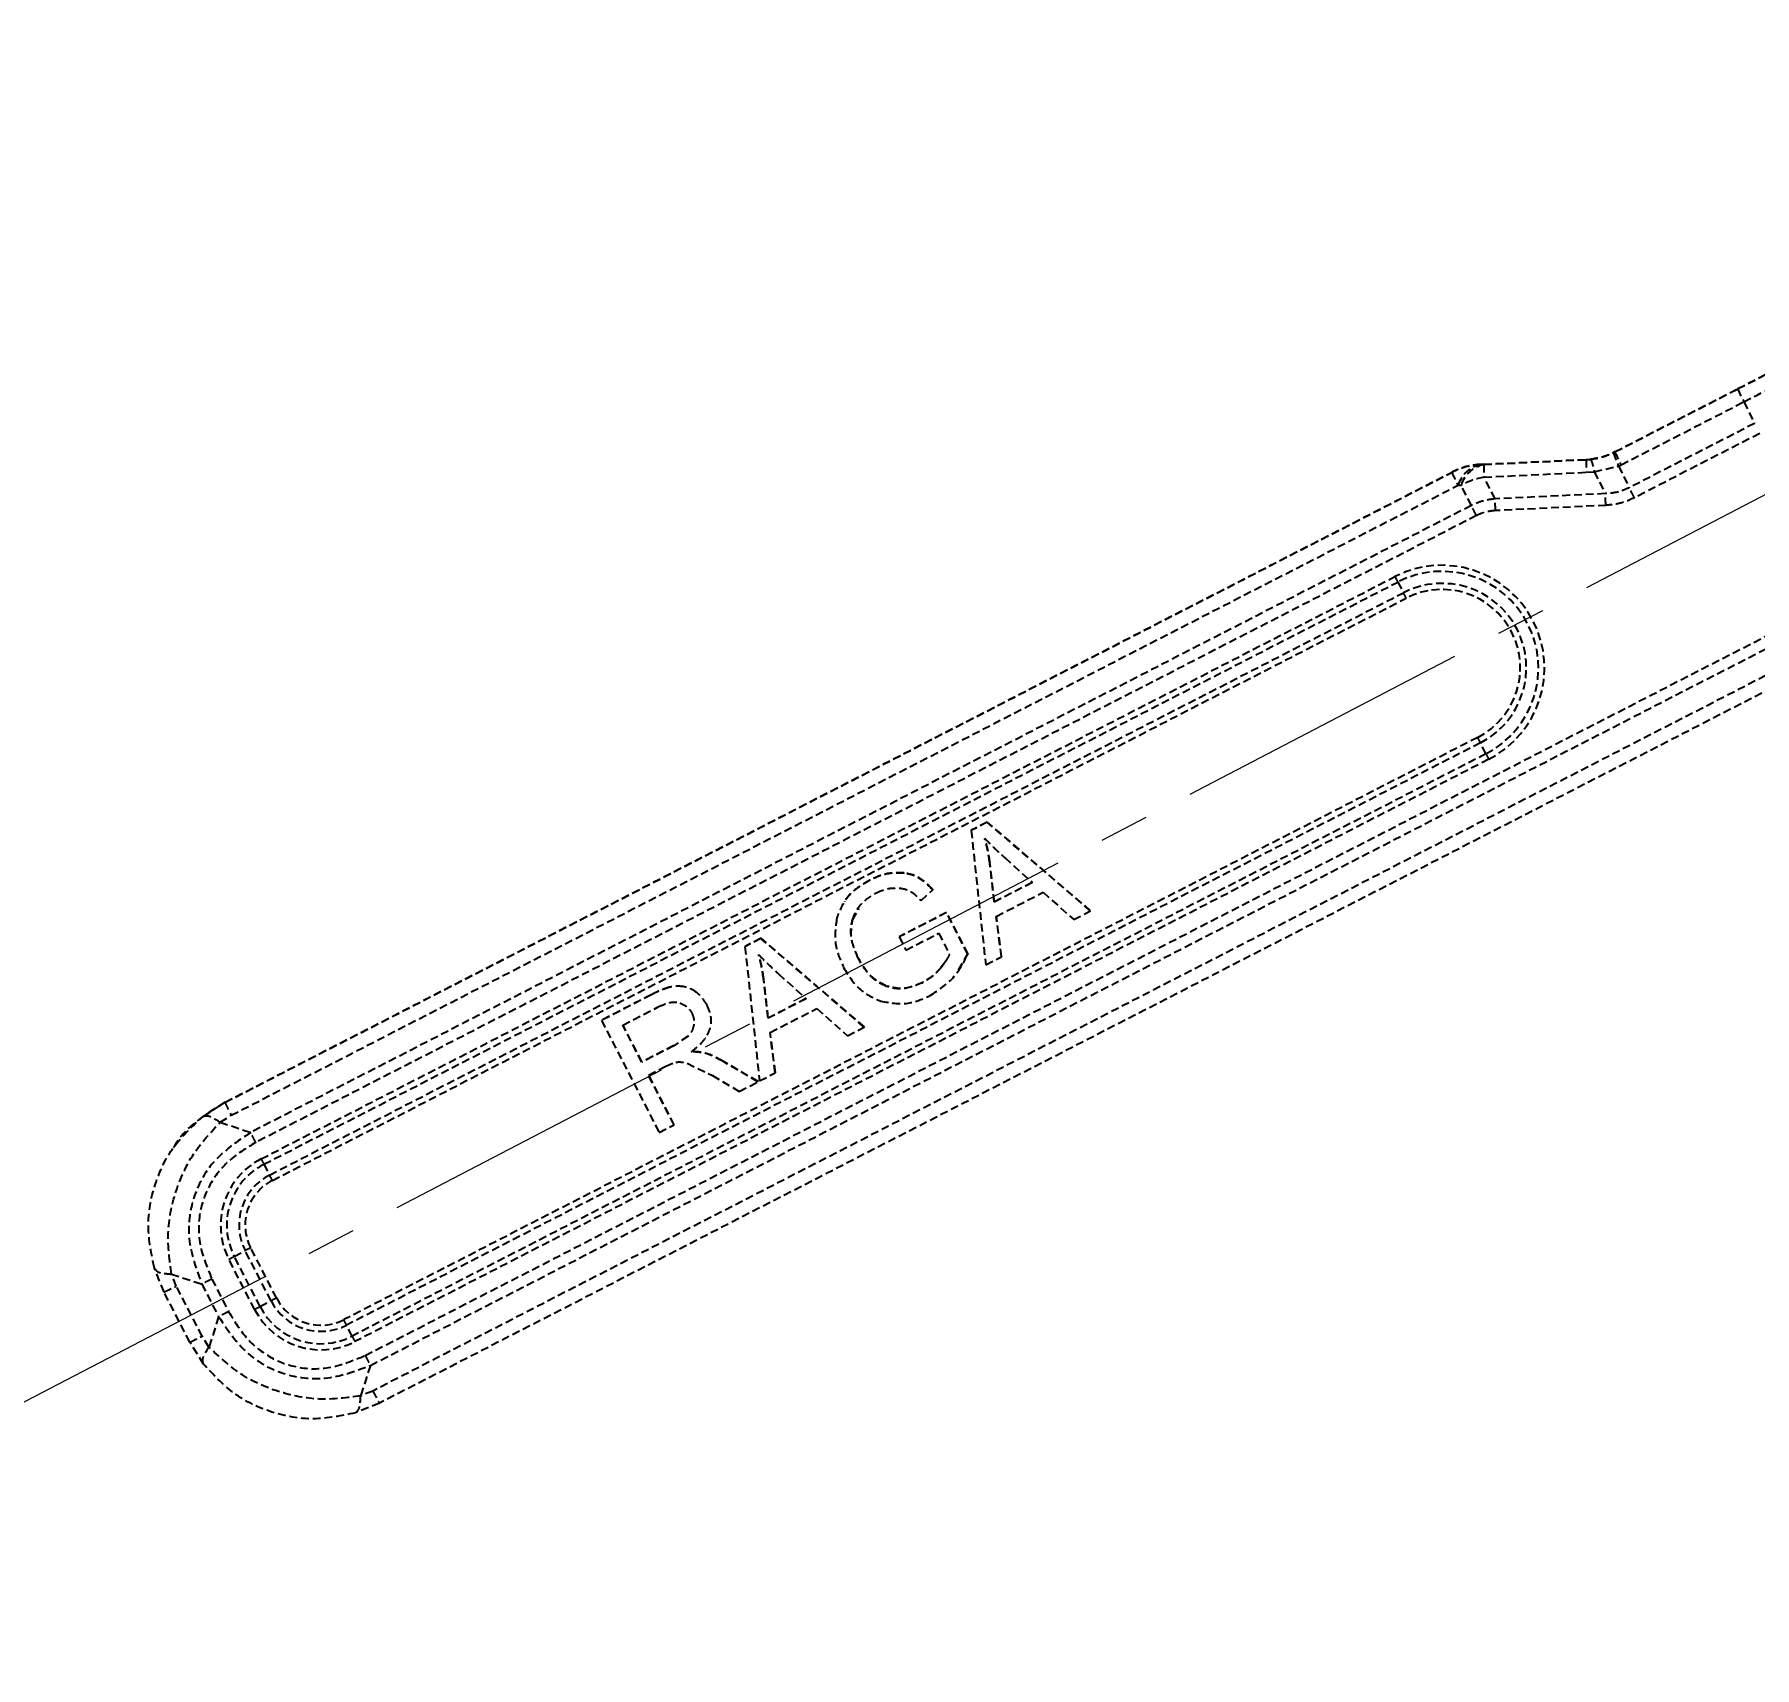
# Model space of a CAD drawing. Header units: millimetres. Extents: x 2404 to 4548, y 1024 to 2541.
# Drawn here: x 4146.4 to 4256.3, y 1405.4 to 1509.8 of the extents above; entities that cross this region are included whole.
import ezdxf

# ---------------------------------------------------------------- set-up
doc = ezdxf.new("R2010")
doc.units = ezdxf.units.MM
doc.linetypes.add('CENTER2', pattern=[28.575, 19.05, -3.175, 3.175, -3.175])
doc.linetypes.add('DASHED', pattern=[0.75, 0.5, -0.25])
doc.layers.add('单点划线', color=1, linetype='CENTER2', lineweight=13)
doc.layers.add('标注', color=3, linetype='Continuous', lineweight=13)
doc.styles.add('SLDTEXTSTYLE1', font='txt.shx', dxfattribs={"width": 0.7, "bigfont": 'gbcbig.shx'})
doc.dimstyles.new('SLDDIMSTYLE12$2', dxfattribs={"dimtxt": 12, "dimasz": 10, "dimexe": 0, "dimexo": 0.0625, "dimgap": 0.875, "dimtad": 1, "dimdec": 1, "dimlfac": 1.8, "dimrnd": 1e-09, "dimzin": 12, "dimdsep": 46, "dimtxsty": 'SLDTEXTSTYLE1', "dimcen": 0.09, "dimdle": 8.16, "dimclrd": 3, "dimclre": 3, "dimadec": 0, "dimazin": 3, "dimtfac": 1, "dimtdec": 1, "dimtofl": 0, "dimtmove": 0, "dimatfit": 3, "dimfxl": 0, "dimfrac": 2, "dimtolj": 1, "dimlwd": 5, "dimlwe": 5, "dimarcsym": 0})

# ---------------------------------------------------------------- blocks, each defined once
blk = doc.blocks.new('*D55')
at = {"layer": 'Defpoints', "color": 0, "transparency": 16777216}
for p in [(4095.07, 1596.15), (4096.21, 1531.29), (4338.48, 1522.84), (4338.48, 1522.84), (4113.19, 1405.42)]:
    blk.add_point(p, dxfattribs=at)
at = {"layer": '标注', "color": 3, "linetype": 'Continuous', "lineweight": 5, "transparency": 16777216}
blk.add_arc((4338.48, 1522.84), 242.43, 165.602, 205.1646, dxfattribs=at)
at = {"layer": '标注', "color": 3, "transparency": 16777216}
for points in [[(4102.07, 1583.57), (4105.28, 1582.67), (4106.36, 1592.75)], [(4120.56, 1420.49), (4117.57, 1419.01), (4123.51, 1410.79)]]:
    blk.add_solid(points, dxfattribs=at)
at = {"layer": '标注', "color": 0, "transparency": 16777216, "insert": (4102.98, 1500.64), "char_height": 10, "attachment_point": 5, "rotation": 275.3833, "style": 'SLDTEXTSTYLE1'}
blk.add_mtext('\\A1;60%%D', dxfattribs=at)

msp = doc.modelspace()

# ---------------------------------------------------------------- linework, layer by layer
at = {"color": 7, "linetype": 'DASHED', "lineweight": 25}
for p, q in [((4247.385, 1483.084), (4255.228, 1487.111)), ((4247.399, 1483.104), (4255.242, 1487.131)), ((4247.781, 1482.26), (4255.624, 1486.287)), ((4255.624, 1486.287), (4256.311, 1484.909)), ((4256.311, 1484.909), (4248.306, 1480.799)), ((4256.638, 1484.266), (4248.633, 1480.156)), ((4247.4, 1483.104), (4247.317, 1483.063)), ((4247.318, 1483.063), (4247.399, 1483.104)), ((4247.385, 1483.084), (4247.399, 1483.104)), ((4158.569, 1441.525), (4236.967, 1481.78)), ((4158.582, 1441.544), (4236.98, 1481.801)), ((4236.967, 1481.78), (4236.98, 1481.801)), ((4239.003, 1482.302), (4238.803, 1482.292)), ((4238.809, 1482.272), (4238.823, 1482.292)), ((4238.809, 1482.272), (4239.008, 1482.281)), ((4238.823, 1482.292), (4239.023, 1482.303)), ((4239.008, 1482.281), (4245.542, 1482.591)), ((4239.023, 1482.303), (4245.558, 1482.613)), ((4239.03, 1481.477), (4245.565, 1481.787)), ((4245.542, 1482.591), (4245.558, 1482.613)), ((4245.558, 1482.613), (4245.81, 1482.632)), ((4245.565, 1481.787), (4246.07, 1481.825)), ((4246.07, 1481.825), (4247.618, 1482.179)), ((4246.07, 1481.825), (4246.771, 1480.42)), ((4247.618, 1482.179), (4247.781, 1482.26)), ((4247.618, 1482.179), (4248.306, 1480.799)), ((4158.964, 1440.702), (4237.362, 1480.957)), ((4237.362, 1480.957), (4237.561, 1480.966)), ((4238.211, 1479.662), (4237.561, 1480.966)), ((4239.724, 1480.086), (4239.03, 1481.477)), ((4238.211, 1479.662), (4160.211, 1439.611)), ((4246.771, 1480.42), (4239.724, 1480.086)), ((4246.804, 1479.674), (4239.757, 1479.34)), ((4238.538, 1479.019), (4160.538, 1438.967)), ((4160.876, 1437.915), (4233.329, 1475.119)), ((4161.055, 1437.571), (4233.508, 1474.774)), ((4161.419, 1436.889), (4233.872, 1474.092)), ((4233.508, 1474.774), (4233.872, 1474.092)), ((4161.598, 1436.544), (4234.052, 1473.747)), ((4167.527, 1425.357), (4261.982, 1473.858)), ((4167.858, 1424.72), (4262.313, 1473.221)), ((4263.024, 1471.877), (4168.009, 1423.088)), ((4263.451, 1471.099), (4168.436, 1422.31)), ((4238.621, 1464.85), (4166.167, 1427.647)), ((4238.797, 1464.501), (4166.344, 1427.298)), ((4239.146, 1463.797), (4238.797, 1464.501)), ((4239.146, 1463.797), (4166.692, 1426.593)), ((4239.322, 1463.448), (4166.869, 1426.245)), ((4207.27, 1459.423), (4206.25, 1458.899)), ((4206.26, 1458.914), (4206.25, 1458.899)), ((4206.25, 1458.899), (4207.179, 1450.321)), ((4207.281, 1459.438), (4206.26, 1458.914)), ((4207.281, 1459.438), (4207.27, 1459.423)), ((4213.871, 1453.757), (4207.27, 1459.423)), ((4213.882, 1453.772), (4207.281, 1459.438)), ((4207.451, 1456.846), (4207.441, 1456.831)), ((4207.728, 1454.325), (4207.441, 1456.831)), ((4207.739, 1454.34), (4207.451, 1456.846)), ((4208.393, 1457.166), (4210.161, 1455.574)), ((4199.781, 1455.735), (4199.771, 1455.72)), ((4201.962, 1456.198), (4201.951, 1456.183)), ((4210.161, 1455.574), (4207.728, 1454.325)), ((4210.154, 1455.58), (4207.739, 1454.34)), ((4198.157, 1454.383), (4198.147, 1454.368)), ((4203.054, 1454.424), (4203.79, 1455.105)), ((4203.801, 1455.12), (4203.79, 1455.105)), ((4207.739, 1454.34), (4207.728, 1454.325)), ((4207.856, 1453.415), (4210.845, 1454.95)), ((4210.845, 1454.95), (4212.802, 1453.208)), ((4198.672, 1453.18), (4198.662, 1453.165)), ((4198.672, 1453.18), (4199.093, 1453.915)), ((4204.673, 1453.651), (4201.645, 1452.096)), ((4204.683, 1453.666), (4201.655, 1452.111)), ((4204.683, 1453.666), (4204.673, 1453.651)), ((4206.035, 1450.998), (4204.673, 1453.651)), ((4206.046, 1451.013), (4204.683, 1453.666)), ((4208.181, 1450.835), (4207.856, 1453.415)), ((4208.191, 1450.85), (4207.867, 1453.421)), ((4212.802, 1453.208), (4213.871, 1453.757)), ((4213.882, 1453.772), (4213.871, 1453.757)), ((4201.655, 1452.111), (4201.645, 1452.096)), ((4201.645, 1452.096), (4202.076, 1451.256)), ((4202.076, 1451.256), (4204.176, 1452.334)), ((4204.176, 1452.334), (4204.864, 1450.996)), ((4192.817, 1452.001), (4191.796, 1451.477)), ((4191.806, 1451.492), (4191.796, 1451.477)), ((4191.796, 1451.477), (4192.726, 1442.899)), ((4192.827, 1452.016), (4191.806, 1451.492)), ((4192.827, 1452.016), (4192.817, 1452.001)), ((4199.418, 1446.335), (4192.817, 1452.001)), ((4199.428, 1446.35), (4192.827, 1452.016)), ((4205.431, 1450.007), (4206.046, 1451.013)), ((4206.046, 1451.013), (4206.035, 1450.998)), ((4199.052, 1450.725), (4199.042, 1450.71)), ((4204.338, 1450.168), (4204.328, 1450.153)), ((4204.623, 1450.557), (4204.338, 1450.168)), ((4205.462, 1449.967), (4205.473, 1449.982)), ((4207.179, 1450.321), (4208.181, 1450.835)), ((4208.191, 1450.85), (4208.181, 1450.835)), ((4186.996, 1448.899), (4186.986, 1448.884)), ((4192.998, 1449.425), (4192.987, 1449.41)), ((4193.275, 1446.903), (4192.987, 1449.41)), ((4193.285, 1446.918), (4192.998, 1449.425)), ((4193.939, 1449.744), (4195.707, 1448.152)), ((4200.841, 1448.957), (4200.831, 1448.942)), ((4203.175, 1449.2), (4203.164, 1449.185)), ((4185.805, 1448.394), (4182.635, 1446.767)), ((4185.816, 1448.41), (4182.645, 1446.782)), ((4185.816, 1448.41), (4185.805, 1448.394)), ((4195.707, 1448.152), (4193.275, 1446.903)), ((4195.7, 1448.158), (4193.285, 1446.918)), ((4182.645, 1446.782), (4182.635, 1446.767)), ((4182.635, 1446.767), (4186.315, 1439.601)), ((4183.986, 1446.467), (4186.248, 1447.628)), ((4193.285, 1446.918), (4193.275, 1446.903)), ((4193.402, 1445.993), (4196.392, 1447.528)), ((4196.392, 1447.528), (4198.348, 1445.786)), ((4185.203, 1444.098), (4183.986, 1446.467)), ((4185.213, 1444.113), (4184.001, 1446.474)), ((4188.161, 1445.756), (4187.245, 1445.146)), ((4189.275, 1445.648), (4189.285, 1445.663)), ((4193.727, 1443.413), (4193.402, 1445.993)), ((4193.738, 1443.428), (4193.414, 1445.999)), ((4198.348, 1445.786), (4199.418, 1446.335)), ((4199.428, 1446.35), (4199.418, 1446.335)), ((4187.245, 1445.146), (4185.203, 1444.098)), ((4187.255, 1445.161), (4185.213, 1444.113)), ((4187.255, 1445.161), (4187.245, 1445.146)), ((4185.213, 1444.113), (4185.203, 1444.098)), ((4185.627, 1443.272), (4186.731, 1443.839)), ((4187.262, 1440.088), (4185.627, 1443.272)), ((4187.273, 1440.103), (4185.641, 1443.28)), ((4186.731, 1443.839), (4187.375, 1444.099)), ((4188.101, 1444.029), (4189.719, 1443.238)), ((4190.382, 1444.168), (4190.372, 1444.153)), ((4192.626, 1442.841), (4190.372, 1444.153)), ((4192.636, 1442.857), (4190.382, 1444.168)), ((4192.726, 1442.899), (4193.727, 1443.413)), ((4193.738, 1443.428), (4193.727, 1443.413)), ((4189.719, 1443.238), (4191.434, 1442.229)), ((4191.434, 1442.229), (4192.626, 1442.841)), ((4192.636, 1442.857), (4192.626, 1442.841)), ((4157.171, 1440.635), (4158.569, 1441.525)), ((4158.582, 1441.544), (4157.186, 1440.657)), ((4158.582, 1441.544), (4158.569, 1441.525)), ((4158.265, 1440.256), (4158.964, 1440.702)), ((4158.265, 1440.256), (4160.211, 1439.611)), ((4186.315, 1439.601), (4187.262, 1440.088)), ((4187.273, 1440.103), (4187.262, 1440.088)), ((4155.294, 1438.663), (4155.275, 1438.635)), ((4161.055, 1437.571), (4161.419, 1436.889)), ((4160.461, 1428.305), (4158.816, 1431.507)), ((4159.164, 1431.687), (4159.865, 1432.054)), ((4160.809, 1428.485), (4159.164, 1431.687)), ((4161.51, 1428.852), (4159.865, 1432.054)), ((4161.858, 1429.032), (4160.213, 1432.234)), ((4154.673, 1429.408), (4154.055, 1430.942)), ((4155.149, 1430.563), (4157.095, 1429.917)), ((4155.458, 1429.796), (4155.149, 1430.563)), ((4157.734, 1430.243), (4158.803, 1428.162)), ((4156.318, 1426.205), (4154.673, 1429.408)), ((4157.103, 1426.594), (4155.458, 1429.796)), ((4157.095, 1429.917), (4158.164, 1427.836)), ((4160.809, 1428.485), (4161.51, 1428.852)), ((4158.164, 1427.836), (4157.546, 1425.895)), ((4166.692, 1426.593), (4166.344, 1427.298)), ((4157.205, 1424.808), (4156.318, 1426.205)), ((4157.546, 1425.895), (4157.103, 1426.594)), ((4167.858, 1424.72), (4167.24, 1422.779)), ((4168.009, 1423.088), (4167.24, 1422.779)), ((4168.435, 1422.31), (4166.899, 1421.692))]:
    msp.add_line(p, q, dxfattribs=at)
at = {"color": 7, "linetype": 'DASHED', "lineweight": 25, "flags": 128}
for points in [[(4255.228, 1487.111), (4255.94, 1487.476), (4256.649, 1487.841), (4257.355, 1488.204), (4258.054, 1488.564), (4258.746, 1488.92), (4259.427, 1489.271), (4260.096, 1489.616), (4260.751, 1489.954)], [(4255.242, 1487.131), (4255.837, 1487.436), (4256.431, 1487.742), (4257.021, 1488.045), (4257.607, 1488.346), (4258.185, 1488.644), (4258.755, 1488.938), (4259.315, 1489.227), (4259.863, 1489.51)], [(4255.624, 1486.287), (4256.466, 1486.72), (4257.306, 1487.152), (4258.141, 1487.581), (4258.969, 1488.007), (4259.787, 1488.429), (4260.594, 1488.844), (4261.385, 1489.253), (4262.161, 1489.653)]]:
    msp.add_lwpolyline(points, dxfattribs=at)
at = {"color": 7, "linetype": 'DASHED', "lineweight": 25}
for centre, radius, start, end in [((4267.15, 1492.332), 13.015, 203.65317, 207.67445), ((4259.307, 1488.305), 13.015, 203.65317, 207.67445), ((4239.022, 1477.777), 4.5, 92.71551, 117.17948), ((4248.888, 1487.002), 13.015, 203.65323, 207.67441), ((4239.036, 1477.798), 4.5, 92.71551, 117.17948), ((4239.205, 1480.383), 1.93, 101.84245, 162.69532), ((4239.404, 1480.392), 1.93, 101.84237, 162.69509), ((4255.014, 1482.326), 16.006, 180.16327, 183.04177), ((4261.548, 1482.636), 16.006, 180.16315, 183.04177), ((4240.102, 1476.031), 5.55, 101.13017, 117.24213), ((4236.326, 1469.283), 6.56, 297.1833, 117.18084), ((4236.327, 1469.285), 6.17, 297.18322, 117.18092), ((4259.322, 1488.419), 29.198, 207.09803, 207.86067), ((4236.335, 1469.297), 5.391, 297.18337, 117.18077), ((4208.059, 1460.447), 29.198, 27.09803, 27.86067), ((4236.336, 1469.298), 5.001, 297.18339, 117.18075), ((4212.207, 1451.238), 29.715, 26.50967, 27.26321), ((4265.734, 1477.059), 29.713, 206.50963, 207.26319), ((4163.05, 1433.681), 4.759, 117.18001, 207.18331), ((4186.868, 1451.215), 29.197, 207.09805, 207.86068), ((4163.051, 1433.683), 4.37, 117.18001, 207.18331), ((4163.059, 1433.695), 3.59, 117.18001, 207.18331), ((4135.605, 1423.243), 29.199, 27.09803, 27.86065), ((4163.06, 1433.696), 3.201, 117.18001, 207.18331), ((4133.29, 1481.31), 55.963, 297.13687, 297.5379), ((4185.74, 1382.429), 55.967, 117.13686, 117.53788), ((4187.385, 1379.226), 55.967, 117.13686, 117.53788), ((4164.705, 1430.494), 3.201, 207.1814, 297.1785), ((4134.935, 1478.108), 55.963, 297.13687, 297.5379), ((4164.695, 1430.479), 4.76, 207.18167, 297.17837), ((4164.696, 1430.481), 4.37, 207.18159, 297.1784), ((4164.704, 1430.492), 3.591, 207.18159, 297.17841), ((4139.754, 1414.035), 29.714, 26.50966, 27.2632), ((4193.282, 1439.856), 29.714, 206.50966, 207.26321)]:
    msp.add_arc(centre, radius, start, end, dxfattribs=at)
for points, knots in [([(4245.795, 1482.61), (4246.059, 1482.65), (4246.579, 1482.728), (4247.065, 1482.939), (4247.304, 1483.043)], [0, 0, 0, 0, 0.5083155, 1, 1, 1, 1]), ([(4245.81, 1482.632), (4246.074, 1482.671), (4246.593, 1482.747), (4247.079, 1482.959), (4247.318, 1483.063)], [0, 0, 0, 0, 0.50800634, 1, 1, 1, 1]), ([(4247.304, 1483.043), (4247.319, 1483.05), (4247.346, 1483.064), (4247.373, 1483.077), (4247.385, 1483.084)], [0, 0, 0, 0, 0.5601455, 1, 1, 1, 1]), ([(4247.304, 1483.043), (4247.307, 1482.997), (4247.313, 1482.904), (4247.517, 1482.421), (4247.618, 1482.179)], [0, 0, 0, 0, 0.5, 1, 1, 1, 1]), ([(4245.542, 1482.591), (4245.59, 1482.593), (4245.675, 1482.598), (4245.758, 1482.606), (4245.795, 1482.61)], [0, 0, 0, 0, 0.5576718, 1, 1, 1, 1]), ([(4245.795, 1482.61), (4245.833, 1482.575), (4245.91, 1482.505), (4246.017, 1482.052), (4246.07, 1481.825)], [0, 0, 0, 0, 0.5008043, 1, 1, 1, 1]), ([(4248.306, 1480.799), (4248.065, 1480.694), (4247.575, 1480.479), (4247.042, 1480.44), (4246.771, 1480.42)], [0, 0, 0, 0, 0.4914989, 1, 1, 1, 1]), ([(4239.724, 1480.086), (4239.459, 1480.053), (4238.933, 1479.987), (4238.45, 1479.77), (4238.211, 1479.662)], [0, 0, 0, 0, 0.50495342, 1, 1, 1, 1]), ([(4248.633, 1480.156), (4248.347, 1480.028), (4247.763, 1479.769), (4247.128, 1479.706), (4246.804, 1479.674)], [0, 0, 0, 0, 0.4902935, 1, 1, 1, 1]), ([(4239.757, 1479.34), (4239.517, 1479.315), (4239.093, 1479.27), (4238.705, 1479.095), (4238.538, 1479.019)], [0, 0, 0, 0, 0.56777287, 1, 1, 1, 1]), ([(4207.115, 1458.392), (4207.317, 1458.187), (4207.732, 1457.766), (4208.169, 1457.369), (4208.393, 1457.166)], [0, 0, 0, 0, 0.4886908, 1, 1, 1, 1]), ([(4207.441, 1456.831), (4207.399, 1457.117), (4207.322, 1457.644), (4207.18, 1458.157), (4207.115, 1458.392)], [0, 0, 0, 0, 0.54195929, 1, 1, 1, 1]), ([(4207.451, 1456.846), (4207.409, 1457.132), (4207.332, 1457.659), (4207.19, 1458.172), (4207.125, 1458.407)], [0, 0, 0, 0, 0.5419593, 1, 1, 1, 1]), ([(4199.771, 1455.72), (4199.478, 1455.551), (4198.921, 1455.229), (4198.112, 1454.455), (4197.831, 1453.739), (4197.663, 1453.31)], [0, 0, 0, 0, 0.308178, 0.5862676, 1, 1, 1, 1]), ([(4199.781, 1455.735), (4199.494, 1455.563), (4198.946, 1455.235), (4198.373, 1454.766), (4198.217, 1454.428), (4198.189, 1454.367)], [0, 0, 0, 0, 0.4764978, 0.9064737, 1, 1, 1, 1]), ([(4201.951, 1456.183), (4201.546, 1456.185), (4200.784, 1456.189), (4200.094, 1455.869), (4199.771, 1455.72)], [0, 0, 0, 0, 0.5318982, 1, 1, 1, 1]), ([(4201.962, 1456.198), (4201.557, 1456.2), (4200.795, 1456.204), (4200.104, 1455.885), (4199.781, 1455.735)], [0, 0, 0, 0, 0.53189815, 1, 1, 1, 1]), ([(4203.79, 1455.105), (4203.491, 1455.418), (4202.975, 1455.957), (4202.253, 1456.116), (4201.951, 1456.183)], [0, 0, 0, 0, 0.5814657, 1, 1, 1, 1]), ([(4203.801, 1455.12), (4203.501, 1455.433), (4202.985, 1455.972), (4202.264, 1456.131), (4201.962, 1456.198)], [0, 0, 0, 0, 0.5814657, 1, 1, 1, 1]), ([(4198.662, 1453.165), (4198.724, 1453.346), (4198.849, 1453.707), (4199.315, 1454.372), (4199.837, 1454.697), (4200.195, 1454.919)], [0, 0, 0, 0, 0.2394886, 0.4785859, 1, 1, 1, 1]), ([(4200.195, 1454.919), (4200.438, 1455.027), (4200.913, 1455.237), (4201.431, 1455.228), (4201.684, 1455.224)], [0, 0, 0, 0, 0.512975, 1, 1, 1, 1]), ([(4201.684, 1455.224), (4201.808, 1455.203), (4202.058, 1455.161), (4202.555, 1454.93), (4202.85, 1454.631), (4203.054, 1454.424)], [0, 0, 0, 0, 0.23103556, 0.46846759, 1, 1, 1, 1]), ([(4197.663, 1453.31), (4197.586, 1452.72), (4197.442, 1451.623), (4197.892, 1450.617), (4198.1, 1450.152)], [0, 0, 0, 0, 0.5381648, 1, 1, 1, 1]), ([(4199.042, 1450.71), (4198.86, 1451.128), (4198.599, 1451.732), (4198.544, 1452.588), (4198.623, 1452.975), (4198.662, 1453.165)], [0, 0, 0, 0, 0.5344662, 0.7714045, 1, 1, 1, 1]), ([(4199.052, 1450.725), (4198.843, 1451.194), (4198.49, 1451.985), (4198.62, 1452.834), (4198.672, 1453.18)], [0, 0, 0, 0, 0.5921782, 1, 1, 1, 1]), ([(4192.661, 1450.97), (4192.864, 1450.765), (4193.279, 1450.345), (4193.716, 1449.947), (4193.939, 1449.744)], [0, 0, 0, 0, 0.4886907, 1, 1, 1, 1]), ([(4192.987, 1449.41), (4192.945, 1449.695), (4192.868, 1450.222), (4192.726, 1450.735), (4192.661, 1450.97)], [0, 0, 0, 0, 0.5419592, 1, 1, 1, 1]), ([(4192.998, 1449.425), (4192.956, 1449.71), (4192.879, 1450.237), (4192.737, 1450.75), (4192.671, 1450.985)], [0, 0, 0, 0, 0.5419592, 1, 1, 1, 1]), ([(4203.64, 1448.355), (4204.196, 1448.724), (4205.223, 1449.405), (4205.78, 1450.498), (4206.035, 1450.998)], [0, 0, 0, 0, 0.5424178, 1, 1, 1, 1]), ([(4204.864, 1450.996), (4204.813, 1450.886), (4204.672, 1450.583), (4204.462, 1450.32), (4204.328, 1450.153)], [0, 0, 0, 0, 0.3598376, 1, 1, 1, 1]), ([(4198.1, 1450.152), (4198.439, 1449.597), (4199.025, 1448.639), (4200.042, 1448.187), (4200.47, 1447.997)], [0, 0, 0, 0, 0.5794862, 1, 1, 1, 1]), ([(4200.831, 1448.942), (4200.653, 1449.021), (4200.291, 1449.184), (4199.622, 1449.738), (4199.28, 1450.311), (4199.042, 1450.71)], [0, 0, 0, 0, 0.2264152, 0.4626215, 1, 1, 1, 1]), ([(4200.841, 1448.957), (4200.444, 1449.178), (4199.683, 1449.603), (4199.256, 1450.361), (4199.052, 1450.725)], [0, 0, 0, 0, 0.520635, 1, 1, 1, 1]), ([(4204.328, 1450.153), (4204.16, 1449.958), (4203.825, 1449.571), (4203.384, 1449.313), (4203.164, 1449.185)], [0, 0, 0, 0, 0.5020846, 1, 1, 1, 1]), ([(4204.338, 1450.168), (4204.148, 1449.951), (4203.811, 1449.566), (4203.368, 1449.312), (4203.175, 1449.2)], [0, 0, 0, 0, 0.5618251, 1, 1, 1, 1]), ([(4186.986, 1448.884), (4186.788, 1448.818), (4186.382, 1448.685), (4186, 1448.493), (4185.805, 1448.394)], [0, 0, 0, 0, 0.4889255, 1, 1, 1, 1]), ([(4186.996, 1448.899), (4186.798, 1448.834), (4186.392, 1448.7), (4186.01, 1448.508), (4185.816, 1448.41)], [0, 0, 0, 0, 0.4889255, 1, 1, 1, 1]), ([(4187.872, 1448.923), (4187.706, 1448.941), (4187.408, 1448.973), (4187.115, 1448.911), (4186.986, 1448.884)], [0, 0, 0, 0, 0.5575462, 1, 1, 1, 1]), ([(4188.719, 1448.539), (4188.569, 1448.642), (4188.31, 1448.822), (4188.003, 1448.893), (4187.872, 1448.923)], [0, 0, 0, 0, 0.5738958, 1, 1, 1, 1]), ([(4203.164, 1449.185), (4202.769, 1449.019), (4202.196, 1448.779), (4201.379, 1448.78), (4201.013, 1448.888), (4200.831, 1448.942)], [0, 0, 0, 0, 0.5264104, 0.7642346, 1, 1, 1, 1]), ([(4203.175, 1449.2), (4202.73, 1449.01), (4201.968, 1448.685), (4201.172, 1448.877), (4200.841, 1448.957)], [0, 0, 0, 0, 0.5837878, 1, 1, 1, 1]), ([(4186.248, 1447.628), (4186.486, 1447.736), (4186.83, 1447.893), (4187.313, 1447.956), (4187.528, 1447.908), (4187.628, 1447.886)], [0, 0, 0, 0, 0.5431864, 0.7867589, 1, 1, 1, 1]), ([(4187.628, 1447.886), (4187.788, 1447.816), (4188.026, 1447.713), (4188.266, 1447.466), (4188.351, 1447.321), (4188.394, 1447.248)], [0, 0, 0, 0, 0.508701, 0.7517829, 1, 1, 1, 1]), ([(4188.357, 1444.76), (4188.565, 1444.921), (4188.951, 1445.219), (4189.383, 1445.762), (4189.639, 1446.371), (4189.661, 1447.074), (4189.469, 1447.52), (4189.368, 1447.755)], [0, 0, 0, 0, 0.2248507, 0.4169148, 0.5876668, 0.7832367, 1, 1, 1, 1]), ([(4189.368, 1447.755), (4189.269, 1447.922), (4189.093, 1448.219), (4188.832, 1448.442), (4188.719, 1448.539)], [0, 0, 0, 0, 0.5655054, 1, 1, 1, 1]), ([(4200.47, 1447.997), (4201.059, 1447.892), (4202.156, 1447.695), (4203.17, 1448.146), (4203.64, 1448.355)], [0, 0, 0, 0, 0.53725916, 1, 1, 1, 1]), ([(4188.394, 1447.248), (4188.448, 1447.121), (4188.555, 1446.866), (4188.53, 1446.591), (4188.518, 1446.454)], [0, 0, 0, 0, 0.5017512, 1, 1, 1, 1]), ([(4188.518, 1446.454), (4188.485, 1446.323), (4188.421, 1446.063), (4188.248, 1445.858), (4188.161, 1445.756)], [0, 0, 0, 0, 0.50112496, 1, 1, 1, 1]), ([(4190.372, 1444.153), (4189.974, 1444.374), (4189.34, 1444.725), (4188.623, 1444.751), (4188.357, 1444.76)], [0, 0, 0, 0, 0.628575, 1, 1, 1, 1]), ([(4190.382, 1444.168), (4189.984, 1444.389), (4189.35, 1444.74), (4188.633, 1444.766), (4188.367, 1444.775)], [0, 0, 0, 0, 0.628575, 1, 1, 1, 1]), ([(4187.375, 1444.099), (4187.476, 1444.107), (4187.722, 1444.128), (4187.961, 1444.065), (4188.101, 1444.029)], [0, 0, 0, 0, 0.4142729, 1, 1, 1, 1]), ([(4154.055, 1430.942), (4153.871, 1431.829), (4153.505, 1433.597), (4153.993, 1436.306), (4155.175, 1438.793), (4156.504, 1440.02), (4157.171, 1440.635)], [0, 0, 0, 0, 0.2509207, 0.5000162, 0.7490448, 1, 1, 1, 1]), ([(4155.149, 1430.563), (4155.031, 1431.427), (4154.795, 1433.15), (4155.337, 1435.84), (4156.465, 1438.346), (4157.663, 1439.618), (4158.265, 1440.256)], [0, 0, 0, 0, 0.2509209, 0.5000162, 0.7490448, 1, 1, 1, 1]), ([(4157.186, 1440.657), (4156.458, 1440.084), (4155.716, 1439.5), (4155.308, 1438.674), (4155.301, 1438.658)], [0, 0, 0, 0, 0.9811751, 1, 1, 1, 1]), ([(4157.171, 1440.635), (4157.289, 1440.67), (4157.526, 1440.739), (4158.018, 1440.417), (4158.265, 1440.256)], [0, 0, 0, 0, 0.5000005, 1, 1, 1, 1]), ([(4160.211, 1439.611), (4159.357, 1439.035), (4157.773, 1437.967), (4156.414, 1435.471), (4156.075, 1432.658), (4156.738, 1430.876), (4157.095, 1429.917)], [0, 0, 0, 0, 0.2702915, 0.5008839, 0.7316205, 1, 1, 1, 1]), ([(4160.538, 1438.967), (4159.922, 1438.595), (4158.776, 1437.902), (4157.572, 1436.379), (4156.888, 1434.595), (4156.821, 1432.434), (4157.414, 1431.011), (4157.734, 1430.243)], [0, 0, 0, 0, 0.2085412, 0.3881399, 0.5544367, 0.759769, 1, 1, 1, 1]), ([(4154.055, 1430.942), (4154.128, 1430.837), (4154.273, 1430.624), (4154.856, 1430.583), (4155.149, 1430.563)], [0, 0, 0, 0, 0.49686735, 1, 1, 1, 1]), ([(4158.803, 1428.162), (4159.175, 1427.546), (4159.869, 1426.399), (4161.393, 1425.194), (4163.178, 1424.511), (4165.338, 1424.445), (4166.76, 1425.038), (4167.527, 1425.357)], [0, 0, 0, 0, 0.20872371, 0.38836947, 0.55468562, 0.75997191, 1, 1, 1, 1]), ([(4158.164, 1427.836), (4158.741, 1426.981), (4159.809, 1425.396), (4162.306, 1424.037), (4165.118, 1423.7), (4166.9, 1424.363), (4167.858, 1424.72)], [0, 0, 0, 0, 0.2705363, 0.5011773, 0.7319034, 1, 1, 1, 1]), ([(4157.205, 1424.808), (4157.164, 1424.925), (4157.081, 1425.159), (4157.391, 1425.649), (4157.546, 1425.895)], [0, 0, 0, 0, 0.50000085, 1, 1, 1, 1]), ([(4167.24, 1422.779), (4166.372, 1422.66), (4164.642, 1422.423), (4161.949, 1422.965), (4159.446, 1424.093), (4158.181, 1425.293), (4157.546, 1425.895)], [0, 0, 0, 0, 0.2509467, 0.4999847, 0.7490684, 1, 1, 1, 1]), ([(4166.899, 1421.692), (4166.011, 1421.508), (4164.24, 1421.141), (4161.53, 1421.629), (4159.044, 1422.811), (4157.82, 1424.141), (4157.205, 1424.808)], [0, 0, 0, 0, 0.2509467, 0.4999848, 0.7490685, 1, 1, 1, 1]), ([(4166.899, 1421.692), (4166.998, 1421.763), (4167.196, 1421.906), (4167.225, 1422.486), (4167.24, 1422.779)], [0, 0, 0, 0, 0.4968674, 1, 1, 1, 1])]:
    msp.add_open_spline(points, degree=3, knots=knots, dxfattribs=at)
for points in [[(4248.633, 1480.156), (4248.601, 1480.218), (4248.538, 1480.341), (4248.448, 1480.517), (4248.367, 1480.676), (4248.327, 1480.758), (4248.306, 1480.799)], [(4238.538, 1479.019), (4238.506, 1479.081), (4238.443, 1479.205), (4238.353, 1479.381), (4238.273, 1479.54), (4238.232, 1479.622), (4238.211, 1479.662)], [(4239.757, 1479.34), (4239.754, 1479.413), (4239.747, 1479.559), (4239.738, 1479.764), (4239.73, 1479.948), (4239.726, 1480.04), (4239.724, 1480.086)], [(4246.804, 1479.674), (4246.801, 1479.747), (4246.794, 1479.893), (4246.784, 1480.098), (4246.776, 1480.283), (4246.773, 1480.374), (4246.771, 1480.42)], [(4158.569, 1441.525), (4158.584, 1441.485), (4158.616, 1441.404), (4158.848, 1440.936), (4158.964, 1440.702)], [(4160.538, 1438.967), (4160.506, 1439.029), (4160.443, 1439.153), (4160.353, 1439.329), (4160.272, 1439.488), (4160.231, 1439.57), (4160.211, 1439.611)], [(4157.734, 1430.243), (4157.672, 1430.212), (4157.548, 1430.148), (4157.373, 1430.059), (4157.216, 1429.978), (4157.135, 1429.938), (4157.095, 1429.917)], [(4154.673, 1429.408), (4154.707, 1429.422), (4154.773, 1429.451), (4155.23, 1429.681), (4155.458, 1429.796)], [(4158.803, 1428.162), (4158.741, 1428.13), (4158.617, 1428.066), (4158.442, 1427.977), (4158.285, 1427.897), (4158.204, 1427.856), (4158.164, 1427.836)], [(4156.318, 1426.205), (4156.351, 1426.22), (4156.417, 1426.248), (4156.874, 1426.479), (4157.103, 1426.594)], [(4167.527, 1425.357), (4167.559, 1425.295), (4167.623, 1425.172), (4167.713, 1424.997), (4167.795, 1424.84), (4167.837, 1424.76), (4167.858, 1424.72)], [(4168.009, 1423.088), (4168.13, 1422.861), (4168.372, 1422.406), (4168.414, 1422.342), (4168.436, 1422.31)]]:
    msp.add_open_spline(points, degree=3, dxfattribs=at)
at = {"layer": '单点划线'}
msp.add_line((4338.485, 1522.837), (4113.194, 1405.417), dxfattribs=at)

# ---------------------------------------------------------------- dimensions: what is measured, and where the dimension line sits
at = {"layer": '标注'}
dim = msp.add_angular_dim_2l(base=(4096.206, 1531.29), line1=((4338.485, 1522.837), (4095.07, 1596.15)), line2=((4338.485, 1522.837), (4113.194, 1405.417)), text='60%%D', dimstyle='SLDDIMSTYLE12$2', override={"dimtxt": 10, "dimadec": 3, "dimtdec": 3, "dimtzin": 0}, dxfattribs=at)
dim.commit()
dim.dimension.update_dxf_attribs({"geometry": '*D55', "text_midpoint": (4102.977, 1500.644)})

doc.saveas('drawing.dxf')
